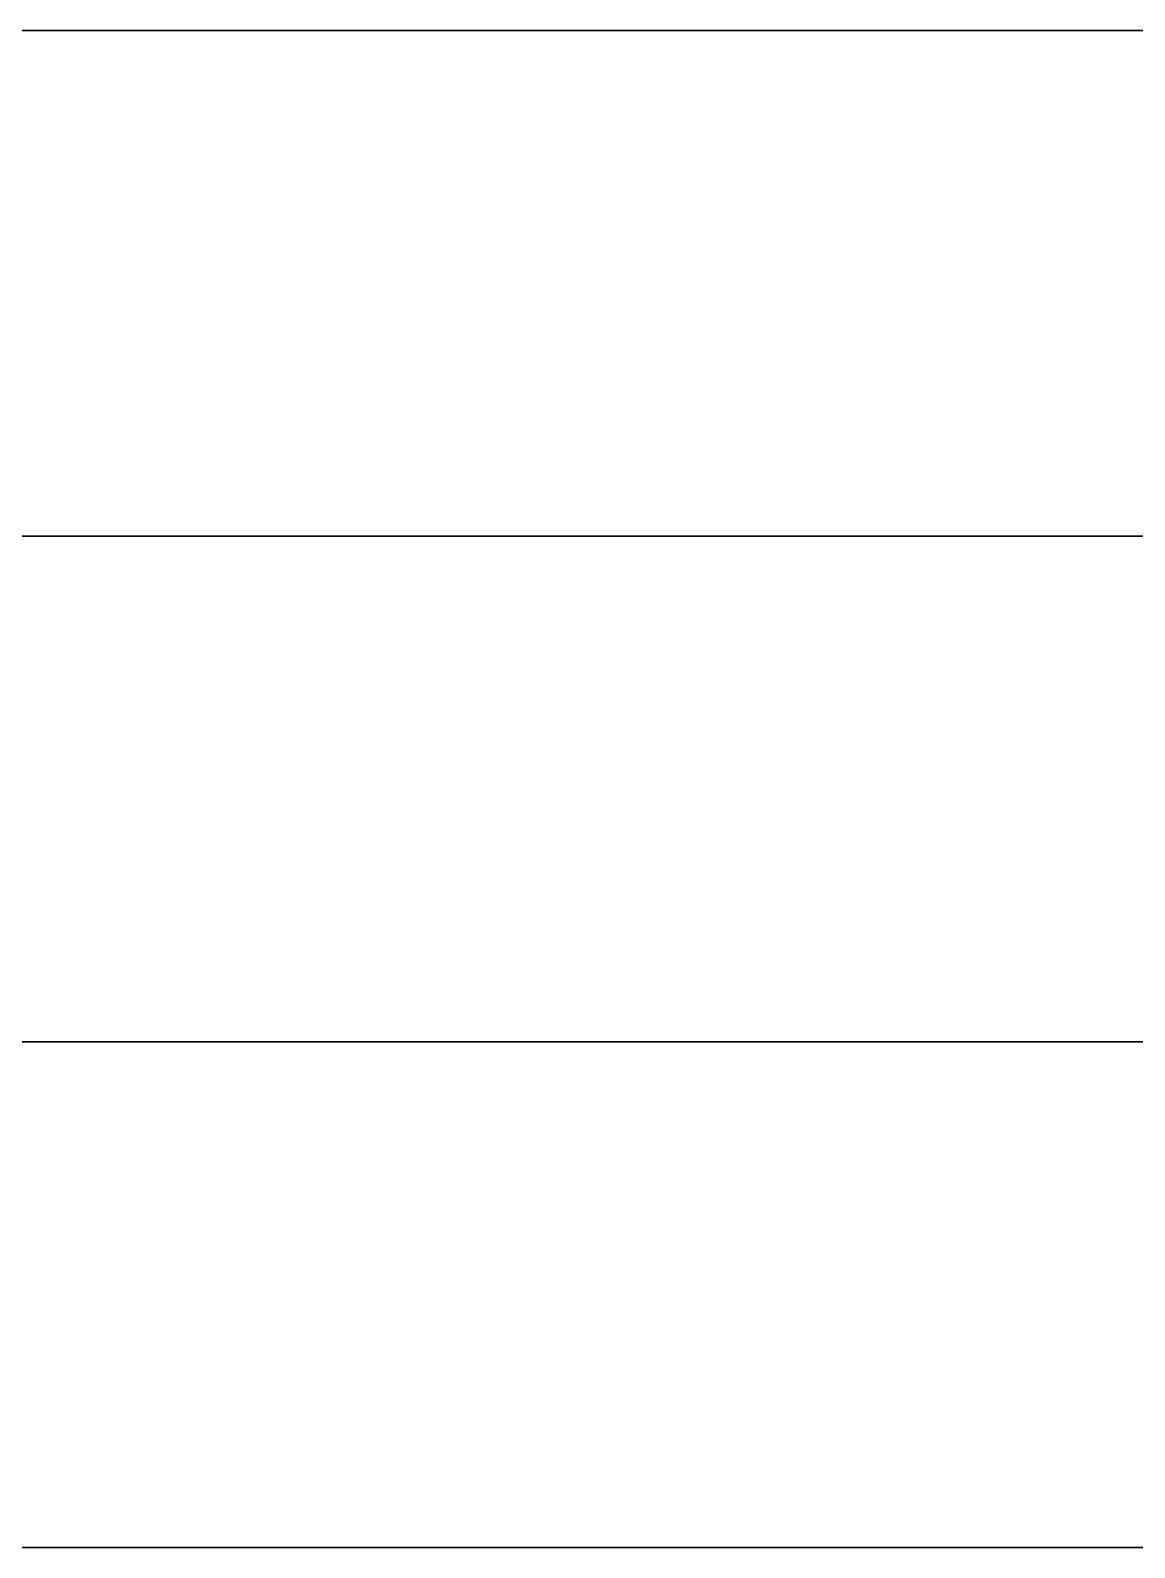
# Model space of a CAD drawing. Header units: metres. Extents: x 350990 to 353010, y 7455300 to 7456700.
# Drawn here: x 351445 to 351663.5, y 7456400 to 7456700 of the extents above; entities that cross this region are included whole.
import ezdxf

# ---------------------------------------------------------------- set-up
doc = ezdxf.new("R2010")
doc.units = ezdxf.units.M

msp = doc.modelspace()

# ---------------------------------------------------------------- linework, layer by layer
at = {"layer": 'BOC_P400N'}
msp.add_polyline3d([(351440, 7456400, 1225.178), (351450, 7456400, 1226.171), (351460, 7456400, 1227.16), (351470, 7456400, 1228.118), (351480, 7456400, 1229.025), (351490, 7456400, 1229.862), (351500, 7456400, 1230.624), (351510, 7456400, 1231.31), (351520, 7456400, 1231.933), (351530, 7456400, 1232.512), (351540, 7456400, 1233.076), (351550, 7456400, 1233.659), (351560, 7456400, 1234.298), (351570, 7456400, 1235.031), (351580, 7456400, 1235.892), (351590, 7456400, 1236.91), (351600, 7456400, 1238.105), (351610, 7456400, 1239.485), (351620, 7456400, 1241.046), (351630, 7456400, 1242.774), (351640, 7456400, 1244.64), (351650, 7456400, 1246.607), (351660, 7456400, 1248.629), (351670, 7456400, 1250.657)], dxfattribs=at)
at = {"layer": 'BOC_P500N'}
msp.add_polyline3d([(351440, 7456500, 1230.114), (351450, 7456500, 1230.195), (351460, 7456500, 1230.25), (351470, 7456500, 1230.328), (351480, 7456500, 1230.477), (351490, 7456500, 1230.746), (351500, 7456500, 1231.178), (351510, 7456500, 1231.809), (351520, 7456500, 1232.663), (351530, 7456500, 1233.811), (351540, 7456500, 1235.195), (351550, 7456500, 1236.801), (351560, 7456500, 1238.604), (351570, 7456500, 1240.568), (351580, 7456500, 1242.65), (351590, 7456500, 1244.8), (351600, 7456500, 1246.968), (351610, 7456500, 1249.107), (351620, 7456500, 1251.172), (351630, 7456500, 1253.126), (351640, 7456500, 1254.941), (351650, 7456500, 1256.599), (351660, 7456500, 1258.091), (351670, 7456500, 1259.417)], dxfattribs=at)
at = {"layer": 'BOC_P600N'}
msp.add_polyline3d([(351440, 7456600, 1221.979), (351450, 7456600, 1222.26), (351460, 7456600, 1222.638), (351470, 7456600, 1223.094), (351480, 7456600, 1223.603), (351490, 7456600, 1224.139), (351500, 7456600, 1224.673), (351510, 7456600, 1225.182), (351520, 7456600, 1225.645), (351530, 7456600, 1226.052), (351540, 7456600, 1226.398), (351550, 7456600, 1226.69), (351560, 7456600, 1226.943), (351570, 7456600, 1227.179), (351580, 7456600, 1227.427), (351590, 7456600, 1227.72), (351600, 7456600, 1228.09), (351610, 7456600, 1228.568), (351620, 7456600, 1229.179), (351630, 7456600, 1229.996), (351640, 7456600, 1230.97), (351650, 7456600, 1232.096), (351660, 7456600, 1233.358), (351670, 7456600, 1234.728)], dxfattribs=at)
at = {"layer": 'BOC_P700N'}
msp.add_polyline3d([(351440, 7456700, 1215.175), (351450, 7456700, 1215.878), (351460, 7456700, 1216.458), (351470, 7456700, 1216.915), (351480, 7456700, 1217.259), (351490, 7456700, 1217.505), (351500, 7456700, 1217.677), (351510, 7456700, 1217.8), (351520, 7456700, 1217.901), (351530, 7456700, 1218.004), (351540, 7456700, 1218.129), (351550, 7456700, 1218.289), (351560, 7456700, 1218.487), (351570, 7456700, 1218.719), (351580, 7456700, 1218.973), (351590, 7456700, 1219.228), (351600, 7456700, 1219.459), (351610, 7456700, 1219.637), (351620, 7456700, 1219.732), (351630, 7456700, 1219.719), (351640, 7456700, 1219.577), (351650, 7456700, 1219.293), (351660, 7456700, 1218.865), (351670, 7456700, 1218.3)], dxfattribs=at)
at = {"layer": 'BOLC_P400N'}
msp.add_polyline3d([(351440, 7456400, 1206.674), (351450, 7456400, 1206.159), (351460, 7456400, 1205.796), (351470, 7456400, 1205.628), (351480, 7456400, 1205.69), (351490, 7456400, 1206.005), (351500, 7456400, 1206.588), (351510, 7456400, 1207.44), (351520, 7456400, 1208.552), (351530, 7456400, 1209.906), (351540, 7456400, 1211.474), (351550, 7456400, 1213.222), (351560, 7456400, 1215.108), (351570, 7456400, 1217.088), (351580, 7456400, 1219.115), (351590, 7456400, 1221.144), (351600, 7456400, 1223.132), (351610, 7456400, 1225.042), (351620, 7456400, 1226.844), (351630, 7456400, 1228.517), (351640, 7456400, 1230.045), (351650, 7456400, 1231.42), (351660, 7456400, 1232.638), (351670, 7456400, 1233.699)], dxfattribs=at)
at = {"layer": 'BOLC_P500N'}
msp.add_polyline3d([(351440, 7456500, 1204.733), (351450, 7456500, 1204.891), (351460, 7456500, 1205.136), (351470, 7456500, 1205.502), (351480, 7456500, 1206.024), (351490, 7456500, 1206.727), (351500, 7456500, 1207.631), (351510, 7456500, 1208.751), (351520, 7456500, 1210.09), (351530, 7456500, 1211.648), (351540, 7456500, 1213.413), (351550, 7456500, 1215.369), (351560, 7456500, 1217.493), (351570, 7456500, 1219.755), (351580, 7456500, 1222.121), (351590, 7456500, 1224.555), (351600, 7456500, 1227.02), (351610, 7456500, 1229.479), (351620, 7456500, 1231.895), (351630, 7456500, 1234.236), (351640, 7456500, 1236.474), (351650, 7456500, 1238.587), (351660, 7456500, 1240.555), (351670, 7456500, 1242.363)], dxfattribs=at)
at = {"layer": 'BOLC_P600N'}
msp.add_polyline3d([(351440, 7456600, 1198.544), (351450, 7456600, 1199.406), (351460, 7456600, 1200.242), (351470, 7456600, 1201.059), (351480, 7456600, 1201.866), (351490, 7456600, 1202.671), (351500, 7456600, 1203.483), (351510, 7456600, 1204.31), (351520, 7456600, 1205.159), (351530, 7456600, 1206.035), (351540, 7456600, 1206.939), (351550, 7456600, 1207.873), (351560, 7456600, 1208.833), (351570, 7456600, 1209.817), (351580, 7456600, 1210.817), (351590, 7456600, 1211.827), (351600, 7456600, 1212.84), (351610, 7456600, 1213.847), (351620, 7456600, 1214.842), (351630, 7456600, 1215.818), (351640, 7456600, 1216.772), (351650, 7456600, 1217.702), (351660, 7456600, 1218.607), (351670, 7456600, 1219.49)], dxfattribs=at)
at = {"layer": 'BOLC_P700N'}
msp.add_polyline3d([(351440, 7456700, 1184.484), (351450, 7456700, 1185.354), (351460, 7456700, 1186.177), (351470, 7456700, 1186.939), (351480, 7456700, 1187.629), (351490, 7456700, 1188.239), (351500, 7456700, 1188.766), (351510, 7456700, 1189.21), (351520, 7456700, 1189.572), (351530, 7456700, 1189.856), (351540, 7456700, 1190.067), (351550, 7456700, 1190.211), (351560, 7456700, 1190.296), (351570, 7456700, 1190.329), (351580, 7456700, 1190.319), (351590, 7456700, 1190.275), (351600, 7456700, 1190.207), (351610, 7456700, 1190.126), (351620, 7456700, 1190.042), (351630, 7456700, 1189.969), (351640, 7456700, 1189.921), (351650, 7456700, 1189.912), (351660, 7456700, 1189.958), (351670, 7456700, 1190.076)], dxfattribs=at)
at = {"layer": 'BOX_P400N'}
msp.add_polyline3d([(351440, 7456400, 1192.897), (351450, 7456400, 1192.661), (351460, 7456400, 1192.406), (351470, 7456400, 1192.213), (351480, 7456400, 1192.163), (351490, 7456400, 1192.326), (351500, 7456400, 1192.761), (351510, 7456400, 1193.503), (351520, 7456400, 1194.565), (351530, 7456400, 1195.934), (351540, 7456400, 1197.572), (351550, 7456400, 1199.415), (351560, 7456400, 1201.382), (351570, 7456400, 1203.38), (351580, 7456400, 1205.309), (351590, 7456400, 1207.074), (351600, 7456400, 1208.594), (351610, 7456400, 1209.806), (351620, 7456400, 1210.675), (351630, 7456400, 1211.196), (351640, 7456400, 1211.395), (351650, 7456400, 1211.324), (351660, 7456400, 1211.059), (351670, 7456400, 1210.689)], dxfattribs=at)
at = {"layer": 'BOX_P500N'}
msp.add_polyline3d([(351440, 7456500, 1166.572), (351450, 7456500, 1165.762), (351460, 7456500, 1165.321), (351470, 7456500, 1165.364), (351480, 7456500, 1165.985), (351490, 7456500, 1167.248), (351500, 7456500, 1169.182), (351510, 7456500, 1171.776), (351520, 7456500, 1174.98), (351530, 7456500, 1178.706), (351540, 7456500, 1182.832), (351550, 7456500, 1187.215), (351560, 7456500, 1191.691), (351570, 7456500, 1196.094), (351580, 7456500, 1200.266), (351590, 7456500, 1204.063), (351600, 7456500, 1207.373), (351610, 7456500, 1210.118), (351620, 7456500, 1212.259), (351630, 7456500, 1213.804), (351640, 7456500, 1214.8), (351650, 7456500, 1215.333), (351660, 7456500, 1215.518), (351670, 7456500, 1215.488)], dxfattribs=at)
at = {"layer": 'BOX_P600N'}
msp.add_polyline3d([(351440, 7456600, 1177.565), (351450, 7456600, 1176.145), (351460, 7456600, 1174.793), (351470, 7456600, 1173.658), (351480, 7456600, 1172.872), (351490, 7456600, 1172.539), (351500, 7456600, 1172.728), (351510, 7456600, 1173.47), (351520, 7456600, 1174.756), (351530, 7456600, 1176.538), (351540, 7456600, 1178.737), (351550, 7456600, 1181.245), (351560, 7456600, 1183.938), (351570, 7456600, 1186.682), (351580, 7456600, 1189.349), (351590, 7456600, 1191.82), (351600, 7456600, 1193.996), (351610, 7456600, 1195.804), (351620, 7456600, 1197.2), (351630, 7456600, 1198.174), (351640, 7456600, 1198.742), (351650, 7456600, 1198.949), (351660, 7456600, 1198.862), (351670, 7456600, 1198.56)], dxfattribs=at)
at = {"layer": 'BOX_P700N'}
msp.add_polyline3d([(351440, 7456700, 1168.664), (351450, 7456700, 1168.427), (351460, 7456700, 1168.178), (351470, 7456700, 1167.955), (351480, 7456700, 1167.783), (351490, 7456700, 1167.68), (351500, 7456700, 1167.647), (351510, 7456700, 1167.676), (351520, 7456700, 1167.749), (351530, 7456700, 1167.84), (351540, 7456700, 1167.919), (351550, 7456700, 1167.96), (351560, 7456700, 1167.942), (351570, 7456700, 1167.855), (351580, 7456700, 1167.698), (351590, 7456700, 1167.488), (351600, 7456700, 1167.251), (351610, 7456700, 1167.028), (351620, 7456700, 1166.865), (351630, 7456700, 1166.813), (351640, 7456700, 1166.921), (351650, 7456700, 1167.232), (351660, 7456700, 1167.778), (351670, 7456700, 1168.574)], dxfattribs=at)
at = {"layer": 'DAC_P400N'}
msp.add_polyline3d([(351664.196, 7456400, 1000), (351662.959, 7456400, 990), (351661.722, 7456400, 980), (351660.484, 7456400, 970), (351660, 7456400, 966.086), (351659.247, 7456400, 960), (351658.01, 7456400, 950), (351656.772, 7456400, 940), (351655.535, 7456400, 930), (351654.298, 7456400, 920), (351653.061, 7456400, 910), (351651.823, 7456400, 900), (351650.586, 7456400, 890), (351650, 7456400, 885.263), (351649.349, 7456400, 880), (351648.112, 7456400, 870), (351646.874, 7456400, 860), (351645.637, 7456400, 850), (351644.4, 7456400, 840), (351643.162, 7456400, 830), (351641.925, 7456400, 820), (351640.688, 7456400, 810), (351640, 7456400, 804.44), (351639.451, 7456400, 800), (351638.213, 7456400, 790), (351636.976, 7456400, 780), (351635.739, 7456400, 770), (351634.502, 7456400, 760), (351633.264, 7456400, 750), (351632.027, 7456400, 740), (351630.79, 7456400, 730), (351630, 7456400, 723.618), (351629.552, 7456400, 720), (351628.315, 7456400, 710), (351627.078, 7456400, 700), (351625.841, 7456400, 690), (351624.603, 7456400, 680), (351623.366, 7456400, 670), (351622.129, 7456400, 660), (351620.891, 7456400, 650), (351620, 7456400, 642.795), (351619.654, 7456400, 640), (351618.417, 7456400, 630), (351617.18, 7456400, 620), (351615.942, 7456400, 610), (351614.705, 7456400, 600), (351613.468, 7456400, 590), (351612.231, 7456400, 580), (351610.993, 7456400, 570), (351610, 7456400, 561.972), (351609.756, 7456400, 560), (351608.519, 7456400, 550), (351607.281, 7456400, 540), (351606.044, 7456400, 530), (351604.807, 7456400, 520), (351603.57, 7456400, 510), (351602.332, 7456400, 500), (351601.095, 7456400, 490), (351600, 7456400, 481.149), (351599.858, 7456400, 480), (351598.62, 7456400, 470), (351597.383, 7456400, 460), (351596.146, 7456400, 450), (351594.909, 7456400, 440), (351593.671, 7456400, 430), (351592.434, 7456400, 420), (351591.197, 7456400, 410), (351590, 7456400, 400.327), (351589.96, 7456400, 400), (351588.722, 7456400, 390), (351587.485, 7456400, 380), (351586.248, 7456400, 370), (351585.01, 7456400, 360), (351583.773, 7456400, 350), (351582.536, 7456400, 340), (351581.299, 7456400, 330), (351580.061, 7456400, 320), (351580, 7456400, 319.504), (351578.824, 7456400, 310), (351577.587, 7456400, 300), (351570, 7456400, 291.576), (351560, 7456400, 291.161), (351550, 7456400, 296.38), (351549.194, 7456400, 300), (351550, 7456400, 306.51), (351550.432, 7456400, 310), (351551.669, 7456400, 320), (351552.906, 7456400, 330), (351554.144, 7456400, 340), (351555.381, 7456400, 350), (351556.618, 7456400, 360), (351557.855, 7456400, 370), (351559.093, 7456400, 380), (351560, 7456400, 387.333), (351560.33, 7456400, 390), (351561.567, 7456400, 400), (351562.805, 7456400, 410), (351564.042, 7456400, 420), (351565.279, 7456400, 430), (351566.516, 7456400, 440), (351567.754, 7456400, 450), (351568.991, 7456400, 460), (351570, 7456400, 468.156), (351570.228, 7456400, 470), (351571.465, 7456400, 480), (351572.703, 7456400, 490), (351573.94, 7456400, 500), (351575.177, 7456400, 510), (351576.415, 7456400, 520), (351577.652, 7456400, 530), (351578.889, 7456400, 540), (351580, 7456400, 548.978), (351580.126, 7456400, 550), (351581.364, 7456400, 560), (351582.601, 7456400, 570), (351583.838, 7456400, 580), (351585.076, 7456400, 590), (351586.313, 7456400, 600), (351587.55, 7456400, 610), (351588.787, 7456400, 620), (351590, 7456400, 629.801), (351590.025, 7456400, 630), (351591.262, 7456400, 640), (351592.499, 7456400, 650), (351593.736, 7456400, 660), (351594.974, 7456400, 670), (351596.211, 7456400, 680), (351597.448, 7456400, 690), (351598.686, 7456400, 700), (351599.923, 7456400, 710), (351600, 7456400, 710.624), (351601.16, 7456400, 720), (351602.397, 7456400, 730), (351603.635, 7456400, 740), (351604.872, 7456400, 750), (351606.109, 7456400, 760), (351607.346, 7456400, 770), (351608.584, 7456400, 780), (351609.821, 7456400, 790), (351610, 7456400, 791.446), (351611.058, 7456400, 800), (351612.296, 7456400, 810), (351613.533, 7456400, 820), (351614.77, 7456400, 830), (351616.007, 7456400, 840), (351617.245, 7456400, 850), (351618.482, 7456400, 860), (351619.719, 7456400, 870), (351620, 7456400, 872.269), (351620.957, 7456400, 880), (351622.194, 7456400, 890), (351623.431, 7456400, 900), (351624.668, 7456400, 910), (351625.906, 7456400, 920), (351627.143, 7456400, 930), (351628.38, 7456400, 940), (351629.617, 7456400, 950), (351630, 7456400, 953.092), (351630.855, 7456400, 960), (351632.092, 7456400, 970), (351633.329, 7456400, 980), (351634.567, 7456400, 990), (351635.804, 7456400, 1000), (351637.041, 7456400, 1010), (351638.278, 7456400, 1020), (351639.516, 7456400, 1030), (351640, 7456400, 1033.914), (351640.753, 7456400, 1040), (351641.99, 7456400, 1050), (351643.228, 7456400, 1060), (351644.465, 7456400, 1070), (351645.702, 7456400, 1080), (351646.939, 7456400, 1090), (351648.177, 7456400, 1100), (351649.414, 7456400, 1110), (351650, 7456400, 1114.737), (351650.651, 7456400, 1120), (351651.888, 7456400, 1130), (351653.126, 7456400, 1140), (351654.363, 7456400, 1150), (351655.6, 7456400, 1160), (351656.838, 7456400, 1170), (351658.075, 7456400, 1180), (351659.312, 7456400, 1190), (351660, 7456400, 1195.56), (351660.549, 7456400, 1200), (351661.787, 7456400, 1210), (351663.024, 7456400, 1220), (351664.261, 7456400, 1230)], dxfattribs=at)
at = {"layer": 'DAC_P500N'}
msp.add_polyline3d([(351450, 7456500, 296.38), (351449.194, 7456500, 300), (351450, 7456500, 306.51), (351450.432, 7456500, 310), (351451.669, 7456500, 320), (351452.906, 7456500, 330), (351454.144, 7456500, 340), (351455.381, 7456500, 350), (351456.618, 7456500, 360), (351457.855, 7456500, 370), (351459.093, 7456500, 380), (351460, 7456500, 387.333), (351460.33, 7456500, 390), (351461.567, 7456500, 400), (351462.805, 7456500, 410), (351464.042, 7456500, 420), (351465.279, 7456500, 430), (351466.516, 7456500, 440), (351467.754, 7456500, 450), (351468.991, 7456500, 460), (351470, 7456500, 468.156), (351470.228, 7456500, 470), (351471.465, 7456500, 480), (351472.703, 7456500, 490), (351473.94, 7456500, 500), (351475.177, 7456500, 510), (351476.415, 7456500, 520), (351477.652, 7456500, 530), (351478.889, 7456500, 540), (351480, 7456500, 548.978), (351480.126, 7456500, 550), (351481.364, 7456500, 560), (351482.601, 7456500, 570), (351483.838, 7456500, 580), (351485.076, 7456500, 590), (351486.313, 7456500, 600), (351487.55, 7456500, 610), (351488.787, 7456500, 620), (351490, 7456500, 629.801), (351490.025, 7456500, 630), (351491.262, 7456500, 640), (351492.499, 7456500, 650), (351493.736, 7456500, 660), (351494.974, 7456500, 670), (351496.211, 7456500, 680), (351497.448, 7456500, 690), (351498.686, 7456500, 700), (351499.923, 7456500, 710), (351500, 7456500, 710.624), (351501.16, 7456500, 720), (351502.397, 7456500, 730), (351503.635, 7456500, 740), (351504.872, 7456500, 750), (351506.109, 7456500, 760), (351507.346, 7456500, 770), (351508.584, 7456500, 780), (351509.821, 7456500, 790), (351510, 7456500, 791.446), (351511.058, 7456500, 800), (351512.296, 7456500, 810), (351513.533, 7456500, 820), (351514.77, 7456500, 830), (351516.007, 7456500, 840), (351517.245, 7456500, 850), (351518.482, 7456500, 860), (351519.719, 7456500, 870), (351520, 7456500, 872.269), (351520.957, 7456500, 880), (351522.194, 7456500, 890), (351523.431, 7456500, 900), (351524.668, 7456500, 910), (351525.906, 7456500, 920), (351527.143, 7456500, 930), (351528.38, 7456500, 940), (351529.617, 7456500, 950), (351530, 7456500, 953.092), (351530.855, 7456500, 960), (351532.092, 7456500, 970), (351533.329, 7456500, 980), (351534.567, 7456500, 990), (351535.804, 7456500, 1000), (351537.041, 7456500, 1010), (351538.278, 7456500, 1020), (351539.516, 7456500, 1030), (351540, 7456500, 1033.914), (351540.753, 7456500, 1040), (351541.99, 7456500, 1050), (351543.228, 7456500, 1060), (351544.465, 7456500, 1070), (351545.702, 7456500, 1080), (351546.939, 7456500, 1090), (351548.177, 7456500, 1100), (351549.414, 7456500, 1110), (351550, 7456500, 1114.737), (351550.651, 7456500, 1120), (351551.888, 7456500, 1130), (351553.126, 7456500, 1140), (351554.363, 7456500, 1150), (351555.6, 7456500, 1160), (351556.838, 7456500, 1170), (351558.075, 7456500, 1180), (351559.312, 7456500, 1190), (351560, 7456500, 1195.56), (351560.549, 7456500, 1200), (351561.787, 7456500, 1210), (351563.024, 7456500, 1220), (351564.261, 7456500, 1230), (351568.72, 7456500, 1240), (351570, 7456500, 1240.568), (351580, 7456500, 1242.65), (351590, 7456500, 1243.451), (351593.891, 7456500, 1240), (351592.654, 7456500, 1230), (351591.416, 7456500, 1220), (351590.179, 7456500, 1210), (351590, 7456500, 1208.554), (351588.942, 7456500, 1200), (351587.704, 7456500, 1190), (351586.467, 7456500, 1180), (351585.23, 7456500, 1170), (351583.993, 7456500, 1160), (351582.755, 7456500, 1150), (351581.518, 7456500, 1140), (351580.281, 7456500, 1130), (351580, 7456500, 1127.731), (351579.043, 7456500, 1120), (351577.806, 7456500, 1110), (351576.569, 7456500, 1100), (351575.332, 7456500, 1090), (351574.094, 7456500, 1080), (351572.857, 7456500, 1070), (351571.62, 7456500, 1060), (351570.383, 7456500, 1050), (351570, 7456500, 1046.908), (351569.145, 7456500, 1040), (351567.908, 7456500, 1030), (351566.671, 7456500, 1020), (351565.433, 7456500, 1010), (351564.196, 7456500, 1000), (351562.959, 7456500, 990), (351561.722, 7456500, 980), (351560.484, 7456500, 970), (351560, 7456500, 966.086), (351559.247, 7456500, 960), (351558.01, 7456500, 950), (351556.772, 7456500, 940), (351555.535, 7456500, 930), (351554.298, 7456500, 920), (351553.061, 7456500, 910), (351551.823, 7456500, 900), (351550.586, 7456500, 890), (351550, 7456500, 885.263), (351549.349, 7456500, 880), (351548.112, 7456500, 870), (351546.874, 7456500, 860), (351545.637, 7456500, 850), (351544.4, 7456500, 840), (351543.162, 7456500, 830), (351541.925, 7456500, 820), (351540.688, 7456500, 810), (351540, 7456500, 804.44), (351539.451, 7456500, 800), (351538.213, 7456500, 790), (351536.976, 7456500, 780), (351535.739, 7456500, 770), (351534.502, 7456500, 760), (351533.264, 7456500, 750), (351532.027, 7456500, 740), (351530.79, 7456500, 730), (351530, 7456500, 723.618), (351529.552, 7456500, 720), (351528.315, 7456500, 710), (351527.078, 7456500, 700), (351525.841, 7456500, 690), (351524.603, 7456500, 680), (351523.366, 7456500, 670), (351522.129, 7456500, 660), (351520.891, 7456500, 650), (351520, 7456500, 642.795), (351519.654, 7456500, 640), (351518.417, 7456500, 630), (351517.18, 7456500, 620), (351515.942, 7456500, 610), (351514.705, 7456500, 600), (351513.468, 7456500, 590), (351512.231, 7456500, 580), (351510.993, 7456500, 570), (351510, 7456500, 561.972), (351509.756, 7456500, 560), (351508.519, 7456500, 550), (351507.281, 7456500, 540), (351506.044, 7456500, 530), (351504.807, 7456500, 520), (351503.57, 7456500, 510), (351502.332, 7456500, 500), (351501.095, 7456500, 490), (351500, 7456500, 481.149), (351499.858, 7456500, 480), (351498.62, 7456500, 470), (351497.383, 7456500, 460), (351496.146, 7456500, 450), (351494.909, 7456500, 440), (351493.671, 7456500, 430), (351492.434, 7456500, 420), (351491.197, 7456500, 410), (351490, 7456500, 400.327), (351489.96, 7456500, 400), (351488.722, 7456500, 390), (351487.485, 7456500, 380), (351486.248, 7456500, 370), (351485.01, 7456500, 360), (351483.773, 7456500, 350), (351482.536, 7456500, 340), (351481.299, 7456500, 330), (351480.061, 7456500, 320), (351480, 7456500, 319.504), (351478.824, 7456500, 310), (351477.587, 7456500, 300), (351470, 7456500, 291.576), (351460, 7456500, 291.161)], close=True, dxfattribs=at)
at = {"layer": 'DAC_P600N'}
msp.add_polyline3d([(351444.465, 7456600, 1070), (351445.702, 7456600, 1080), (351446.939, 7456600, 1090), (351448.177, 7456600, 1100), (351449.414, 7456600, 1110), (351450, 7456600, 1114.737), (351450.651, 7456600, 1120), (351451.888, 7456600, 1130), (351453.126, 7456600, 1140), (351454.363, 7456600, 1150), (351455.6, 7456600, 1160), (351456.838, 7456600, 1170), (351458.075, 7456600, 1180), (351459.312, 7456600, 1190), (351460, 7456600, 1195.56), (351460.549, 7456600, 1200), (351461.787, 7456600, 1210), (351464.078, 7456600, 1220), (351470, 7456600, 1223.094), (351480, 7456600, 1223.603), (351490, 7456600, 1221.455), (351491.416, 7456600, 1220), (351490.179, 7456600, 1210), (351490, 7456600, 1208.554), (351488.942, 7456600, 1200), (351487.704, 7456600, 1190), (351486.467, 7456600, 1180), (351485.23, 7456600, 1170), (351483.993, 7456600, 1160), (351482.755, 7456600, 1150), (351481.518, 7456600, 1140), (351480.281, 7456600, 1130), (351480, 7456600, 1127.731), (351479.043, 7456600, 1120), (351477.806, 7456600, 1110), (351476.569, 7456600, 1100), (351475.332, 7456600, 1090), (351474.094, 7456600, 1080), (351472.857, 7456600, 1070), (351471.62, 7456600, 1060), (351470.383, 7456600, 1050), (351470, 7456600, 1046.908), (351469.145, 7456600, 1040), (351467.908, 7456600, 1030), (351466.671, 7456600, 1020), (351465.433, 7456600, 1010), (351464.196, 7456600, 1000), (351462.959, 7456600, 990), (351461.722, 7456600, 980), (351460.484, 7456600, 970), (351460, 7456600, 966.086), (351459.247, 7456600, 960), (351458.01, 7456600, 950), (351456.772, 7456600, 940), (351455.535, 7456600, 930), (351454.298, 7456600, 920), (351453.061, 7456600, 910), (351451.823, 7456600, 900), (351450.586, 7456600, 890), (351450, 7456600, 885.263), (351449.349, 7456600, 880), (351448.112, 7456600, 870), (351446.874, 7456600, 860), (351445.637, 7456600, 850), (351444.4, 7456600, 840)], dxfattribs=at)
at = {"layer": 'PRO_P400N'}
for points in [[(351670, 7456400, 290.011), (351660, 7456400, 290.012), (351650, 7456400, 290.012), (351640, 7456400, 290.012), (351630, 7456400, 290.012), (351620, 7456400, 290.012), (351610, 7456400, 290.012), (351600, 7456400, 290.012), (351590, 7456400, 290.012), (351580, 7456400, 290.012), (351570, 7456400, 290.013), (351560, 7456400, 290.013), (351550, 7456400, 290.013), (351540, 7456400, 290.013), (351530, 7456400, 290.014), (351520, 7456400, 290.014), (351510, 7456400, 290.014), (351500, 7456400, 290.015), (351490, 7456400, 290.015), (351480, 7456400, 290.015), (351470, 7456400, 290.016), (351460, 7456400, 290.016), (351450, 7456400, 290.016), (351440, 7456400, 290.016)], [(351440.063, 7456400, 1140), (351450, 7456400, 1144.65), (351460, 7456400, 1148.325), (351465.808, 7456400, 1150), (351470, 7456400, 1151.143), (351480, 7456400, 1153.312), (351490, 7456400, 1155.086), (351500, 7456400, 1156.658), (351510, 7456400, 1158.23), (351519.891, 7456400, 1160), (351520, 7456400, 1160.02), (351530, 7456400, 1162.262), (351540, 7456400, 1165.255), (351550, 7456400, 1169.322), (351551.327, 7456400, 1170), (351560, 7456400, 1174.881), (351567.105, 7456400, 1180), (351570, 7456400, 1188.262), (351570.514, 7456400, 1190), (351572.993, 7456400, 1200), (351574.922, 7456400, 1210), (351576.432, 7456400, 1220), (351577.613, 7456400, 1230), (351578.53, 7456400, 1240), (351579.223, 7456400, 1250), (351580, 7456400, 1252.951), (351590, 7456400, 1257.932), (351600, 7456400, 1258.796), (351610, 7456400, 1259.673), (351613.677, 7456400, 1260), (351620, 7456400, 1260.562), (351630, 7456400, 1261.462), (351640, 7456400, 1262.37), (351650, 7456400, 1263.286), (351660, 7456400, 1264.207), (351670, 7456400, 1265.133)]]:
    msp.add_polyline3d(points, dxfattribs=at)
at = {"layer": 'PRO_P500N'}
for points in [[(351670, 7456500, 290.013), (351660, 7456500, 290.013), (351650, 7456500, 290.013), (351640, 7456500, 290.013), (351630, 7456500, 290.014), (351620, 7456500, 290.014), (351610, 7456500, 290.014), (351600, 7456500, 290.014), (351590, 7456500, 290.014), (351580, 7456500, 290.015), (351570, 7456500, 290.015), (351560, 7456500, 290.015), (351550, 7456500, 290.016), (351540, 7456500, 290.016), (351530, 7456500, 290.016), (351520, 7456500, 290.017), (351510, 7456500, 290.017), (351500, 7456500, 290.017), (351490, 7456500, 290.018), (351480, 7456500, 290.018), (351470, 7456500, 290.018), (351460, 7456500, 290.018), (351450, 7456500, 290.018), (351440, 7456500, 290.018)], [(351440.213, 7456500, 970), (351445.42, 7456500, 980), (351449.507, 7456500, 990), (351450, 7456500, 991.431), (351452.909, 7456500, 1000), (351455.905, 7456500, 1010), (351458.711, 7456500, 1020), (351460, 7456500, 1024.53), (351461.759, 7456500, 1030), (351465.382, 7456500, 1040), (351469.747, 7456500, 1050), (351470, 7456500, 1050.481), (351476.72, 7456500, 1060), (351480, 7456500, 1063.608), (351489.257, 7456500, 1070), (351490, 7456500, 1070.408), (351500, 7456500, 1073.318), (351510, 7456500, 1074.123), (351520, 7456500, 1073.557), (351530, 7456500, 1072.195), (351540, 7456500, 1070.5), (351543.031, 7456500, 1070), (351550, 7456500, 1068.815), (351560, 7456500, 1067.577), (351570, 7456500, 1067.129), (351580, 7456500, 1067.732), (351590, 7456500, 1069.586), (351591.284, 7456500, 1070), (351600, 7456500, 1072.845), (351610, 7456500, 1077.521), (351614.182, 7456500, 1080), (351620, 7456500, 1083.567), (351629.053, 7456500, 1090), (351630, 7456500, 1090.706), (351640, 7456500, 1098.706), (351641.61, 7456500, 1100), (351650, 7456500, 1107.063), (351653.75, 7456500, 1110), (351660, 7456500, 1115.156), (351666.865, 7456500, 1120)]]:
    msp.add_polyline3d(points, dxfattribs=at)
at = {"layer": 'PRO_P600N'}
for points in [[(351670, 7456600, 290.015), (351660, 7456600, 290.015), (351650, 7456600, 290.015), (351640, 7456600, 290.016), (351630, 7456600, 290.016), (351620, 7456600, 290.016), (351610, 7456600, 290.017), (351600, 7456600, 290.017), (351590, 7456600, 290.017), (351580, 7456600, 290.018), (351570, 7456600, 290.018), (351560, 7456600, 290.018), (351550, 7456600, 290.019), (351540, 7456600, 290.019), (351530, 7456600, 290.019), (351520, 7456600, 290.02), (351510, 7456600, 290.02), (351500, 7456600, 290.021), (351490, 7456600, 290.021), (351480, 7456600, 290.021), (351470, 7456600, 290.021), (351460, 7456600, 290.021), (351450, 7456600, 290.021), (351440, 7456600, 290.021)], [(351440.205, 7456600, 800), (351447.175, 7456600, 810), (351450, 7456600, 814.202), (351453.346, 7456600, 820), (351459.07, 7456600, 830), (351460, 7456600, 831.596), (351464.308, 7456600, 840), (351469.634, 7456600, 850), (351470, 7456600, 850.658), (351474.77, 7456600, 860), (351480, 7456600, 869.571), (351480.224, 7456600, 870), (351485.784, 7456600, 880), (351490, 7456600, 887.014), (351491.821, 7456600, 890), (351498.394, 7456600, 900), (351500, 7456600, 902.291), (351505.868, 7456600, 910), (351510, 7456600, 915.008), (351514.745, 7456600, 920), (351520, 7456600, 925.118), (351526.162, 7456600, 930), (351530, 7456600, 932.838), (351540, 7456600, 938.573), (351543.236, 7456600, 940), (351550, 7456600, 942.845), (351560, 7456600, 946.104), (351570, 7456600, 948.786), (351574.735, 7456600, 950), (351580, 7456600, 951.343), (351590, 7456600, 954.149), (351600, 7456600, 957.545), (351605.648, 7456600, 960), (351610, 7456600, 961.95), (351620, 7456600, 967.747), (351623.064, 7456600, 970), (351630, 7456600, 975.283), (351635.062, 7456600, 980), (351640, 7456600, 984.717), (351644.751, 7456600, 990), (351650, 7456600, 995.87), (351653.342, 7456600, 1000), (351660, 7456600, 1008.078), (351661.51, 7456600, 1010), (351669.696, 7456600, 1020)]]:
    msp.add_polyline3d(points, dxfattribs=at)
at = {"layer": 'PRO_P700N'}
for points in [[(351670, 7456700, 290.017), (351660, 7456700, 290.018), (351650, 7456700, 290.018), (351640, 7456700, 290.019), (351630, 7456700, 290.019), (351620, 7456700, 290.02), (351610, 7456700, 290.02), (351600, 7456700, 290.02), (351590, 7456700, 290.021), (351580, 7456700, 290.021), (351570, 7456700, 290.021), (351560, 7456700, 290.022), (351550, 7456700, 290.022), (351540, 7456700, 290.023), (351530, 7456700, 290.023), (351520, 7456700, 290.024), (351510, 7456700, 290.024), (351500, 7456700, 290.025), (351490, 7456700, 290.025), (351480, 7456700, 290.026), (351470, 7456700, 290.026), (351460, 7456700, 290.027), (351450, 7456700, 290.027), (351440, 7456700, 290.027)], [(351440, 7456700, 696.043), (351450, 7456700, 695.626), (351460, 7456700, 695.423), (351470, 7456700, 695.741), (351480, 7456700, 697.037), (351489.912, 7456700, 700), (351490, 7456700, 700.032), (351500, 7456700, 706.256), (351503.645, 7456700, 710), (351510, 7456700, 718.881), (351510.58, 7456700, 720), (351514.693, 7456700, 730), (351517.646, 7456700, 740), (351519.85, 7456700, 750), (351520, 7456700, 750.812), (351521.518, 7456700, 760), (351522.943, 7456700, 770), (351524.255, 7456700, 780), (351525.553, 7456700, 790), (351526.926, 7456700, 800), (351528.453, 7456700, 810), (351530, 7456700, 818.773), (351530.227, 7456700, 820), (351532.426, 7456700, 830), (351535.112, 7456700, 840), (351538.431, 7456700, 850), (351540, 7456700, 853.936), (351542.853, 7456700, 860), (351548.73, 7456700, 870), (351550, 7456700, 871.806), (351557.447, 7456700, 880), (351560, 7456700, 882.345), (351570, 7456700, 889.027), (351572.054, 7456700, 890), (351580, 7456700, 893.37), (351590, 7456700, 896.331), (351600, 7456700, 898.493), (351608.418, 7456700, 900), (351610, 7456700, 900.276), (351620, 7456700, 902.036), (351630, 7456700, 904.145), (351640, 7456700, 906.976), (351647.691, 7456700, 910), (351650, 7456700, 910.969), (351660, 7456700, 916.657), (351664.392, 7456700, 920)]]:
    msp.add_polyline3d(points, dxfattribs=at)
at = {"layer": 'TOH_P400N'}
msp.add_polyline3d([(351440, 7456400, 1164.73), (351450, 7456400, 1163.807), (351460, 7456400, 1162.875), (351470, 7456400, 1162.107), (351480, 7456400, 1161.657), (351490, 7456400, 1161.65), (351500, 7456400, 1162.165), (351510, 7456400, 1163.231), (351520, 7456400, 1164.823), (351530, 7456400, 1166.862), (351540, 7456400, 1169.222), (351550, 7456400, 1171.736), (351560, 7456400, 1174.212), (351570, 7456400, 1176.452), (351580, 7456400, 1178.263), (351590, 7456400, 1179.481), (351600, 7456400, 1179.987), (351610, 7456400, 1179.72), (351620, 7456400, 1178.685), (351630, 7456400, 1176.96), (351640, 7456400, 1174.687), (351650, 7456400, 1172.065), (351660, 7456400, 1169.329), (351670, 7456400, 1166.736)], dxfattribs=at)
at = {"layer": 'TOH_P500N'}
msp.add_polyline3d([(351440, 7456500, 1136.789), (351450, 7456500, 1132.934), (351460, 7456500, 1129.743), (351470, 7456500, 1127.509), (351480, 7456500, 1126.471), (351490, 7456500, 1126.801), (351500, 7456500, 1128.583), (351510, 7456500, 1131.816), (351520, 7456500, 1136.405), (351530, 7456500, 1142.172), (351540, 7456500, 1148.865), (351550, 7456500, 1156.173), (351560, 7456500, 1163.751), (351570, 7456500, 1171.242), (351580, 7456500, 1178.297), (351590, 7456500, 1184.607), (351600, 7456500, 1189.918), (351610, 7456500, 1194.05), (351620, 7456500, 1196.911), (351630, 7456500, 1198.5), (351640, 7456500, 1198.905), (351650, 7456500, 1198.295), (351660, 7456500, 1196.907), (351670, 7456500, 1195.022)], dxfattribs=at)
at = {"layer": 'TOH_P600N'}
msp.add_polyline3d([(351440, 7456600, 1152.966), (351450, 7456600, 1149.483), (351460, 7456600, 1146.103), (351470, 7456600, 1143.097), (351480, 7456600, 1140.71), (351490, 7456600, 1139.141), (351500, 7456600, 1138.533), (351510, 7456600, 1138.965), (351520, 7456600, 1140.448), (351530, 7456600, 1142.923), (351540, 7456600, 1146.275), (351550, 7456600, 1150.335), (351560, 7456600, 1154.898), (351570, 7456600, 1159.735), (351580, 7456600, 1164.614), (351590, 7456600, 1169.309), (351600, 7456600, 1173.623), (351610, 7456600, 1177.391), (351620, 7456600, 1180.496), (351630, 7456600, 1182.868), (351640, 7456600, 1184.489), (351650, 7456600, 1185.39), (351660, 7456600, 1185.641), (351670, 7456600, 1185.348)], dxfattribs=at)
at = {"layer": 'TOH_P700N'}
msp.add_polyline3d([(351440, 7456700, 1149.126), (351450, 7456700, 1151.286), (351460, 7456700, 1153.11), (351470, 7456700, 1154.562), (351480, 7456700, 1155.61), (351490, 7456700, 1156.237), (351500, 7456700, 1156.431), (351510, 7456700, 1156.194), (351520, 7456700, 1155.538), (351530, 7456700, 1154.487), (351540, 7456700, 1153.08), (351550, 7456700, 1151.369), (351560, 7456700, 1149.421), (351570, 7456700, 1147.314), (351580, 7456700, 1145.139), (351590, 7456700, 1142.994), (351600, 7456700, 1140.98), (351610, 7456700, 1139.197), (351620, 7456700, 1137.738), (351630, 7456700, 1136.683), (351640, 7456700, 1136.094), (351650, 7456700, 1136.01), (351660, 7456700, 1136.445), (351670, 7456700, 1137.384)], dxfattribs=at)
at = {"layer": 'TOPO_P400N'}
msp.add_polyline3d([(351440, 7456400, 1246.596), (351450, 7456400, 1247.302), (351460, 7456400, 1248.005), (351470, 7456400, 1248.707), (351480, 7456400, 1249.412), (351490, 7456400, 1250.123), (351500, 7456400, 1250.842), (351510, 7456400, 1251.571), (351520, 7456400, 1252.313), (351530, 7456400, 1253.069), (351540, 7456400, 1253.839), (351550, 7456400, 1254.626), (351560, 7456400, 1255.429), (351570, 7456400, 1256.247), (351580, 7456400, 1257.082), (351590, 7456400, 1257.932), (351600, 7456400, 1258.796), (351610, 7456400, 1259.673), (351620, 7456400, 1260.562), (351630, 7456400, 1261.462), (351640, 7456400, 1262.37), (351650, 7456400, 1263.286), (351660, 7456400, 1264.207), (351670, 7456400, 1265.133)], dxfattribs=at)
at = {"layer": 'TOPO_P500N'}
msp.add_polyline3d([(351440, 7456500, 1238.617), (351450, 7456500, 1239.622), (351460, 7456500, 1240.727), (351470, 7456500, 1241.926), (351480, 7456500, 1243.212), (351490, 7456500, 1244.576), (351500, 7456500, 1246.008), (351510, 7456500, 1247.497), (351520, 7456500, 1249.031), (351530, 7456500, 1250.599), (351540, 7456500, 1252.188), (351550, 7456500, 1253.785), (351560, 7456500, 1255.377), (351570, 7456500, 1256.952), (351580, 7456500, 1258.498), (351590, 7456500, 1260.004), (351600, 7456500, 1261.459), (351610, 7456500, 1262.853), (351620, 7456500, 1264.178), (351630, 7456500, 1265.427), (351640, 7456500, 1266.594), (351650, 7456500, 1267.673), (351660, 7456500, 1268.663), (351670, 7456500, 1269.56)], dxfattribs=at)
at = {"layer": 'TOPO_P600N'}
msp.add_polyline3d([(351440, 7456600, 1233.229), (351450, 7456600, 1233.998), (351460, 7456600, 1234.801), (351470, 7456600, 1235.629), (351480, 7456600, 1236.472), (351490, 7456600, 1237.322), (351500, 7456600, 1238.171), (351510, 7456600, 1239.009), (351520, 7456600, 1239.83), (351530, 7456600, 1240.627), (351540, 7456600, 1241.394), (351550, 7456600, 1242.126), (351560, 7456600, 1242.821), (351570, 7456600, 1243.474), (351580, 7456600, 1244.086), (351590, 7456600, 1244.657), (351600, 7456600, 1245.187), (351610, 7456600, 1245.68), (351620, 7456600, 1246.138), (351630, 7456600, 1246.567), (351640, 7456600, 1246.972), (351650, 7456600, 1247.358), (351660, 7456600, 1247.733), (351670, 7456600, 1248.103)], dxfattribs=at)
at = {"layer": 'TOPO_P700N'}
msp.add_polyline3d([(351440, 7456700, 1231.821), (351450, 7456700, 1232.638), (351460, 7456700, 1233.363), (351470, 7456700, 1233.985), (351480, 7456700, 1234.496), (351490, 7456700, 1234.891), (351500, 7456700, 1235.165), (351510, 7456700, 1235.317), (351520, 7456700, 1235.347), (351530, 7456700, 1235.258), (351540, 7456700, 1235.054), (351550, 7456700, 1234.744), (351560, 7456700, 1234.336), (351570, 7456700, 1233.839), (351580, 7456700, 1233.268), (351590, 7456700, 1232.634), (351600, 7456700, 1231.953), (351610, 7456700, 1231.24), (351620, 7456700, 1230.511), (351630, 7456700, 1229.782), (351640, 7456700, 1229.07), (351650, 7456700, 1228.392), (351660, 7456700, 1227.762), (351670, 7456700, 1227.195)], dxfattribs=at)

doc.saveas('drawing.dxf')
